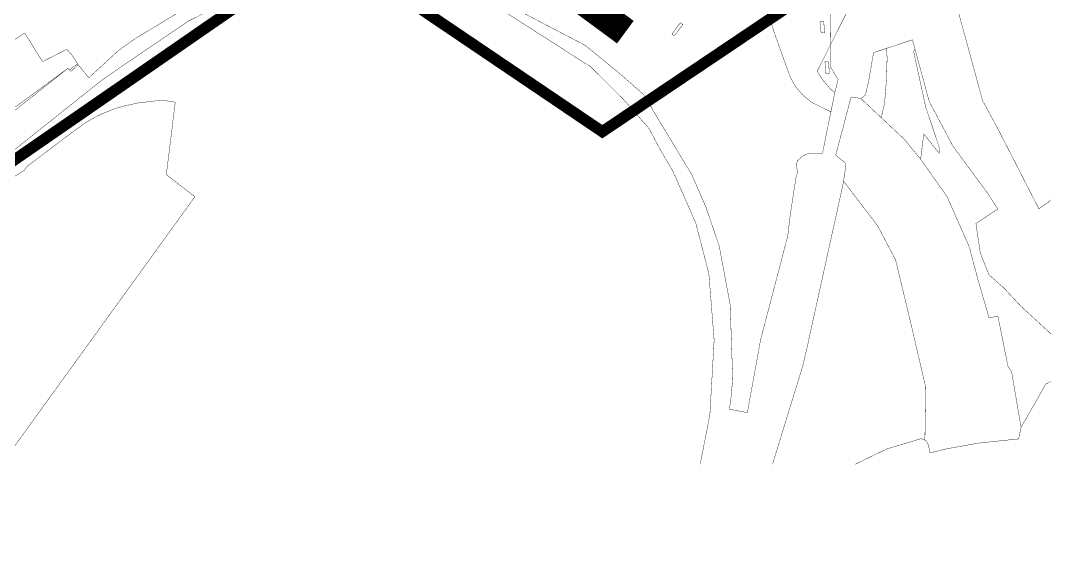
# Model space of a CAD drawing. Header units: millimetres. Extents: x 21689 to 31331, y 37531 to 43751.
# Drawn here: x 30198 to 30760, y 41448 to 41736 of the extents above; entities that cross this region are included whole.
import ezdxf

# ---------------------------------------------------------------- set-up
doc = ezdxf.new("R2010")
doc.units = ezdxf.units.MM
doc.linetypes.add('DASHEDX2', pattern=[1.5, 1, -0.5])
doc.linetypes.add('МЕЖА', pattern=[4, 1, -1, 1, -1])
doc.layers.add('0 . 11 - границы ДМ проект', color=10, linetype='МЕЖА', lineweight=0)
doc.layers.add('CONTUR', color=150, linetype='Continuous', lineweight=9)
doc.layers.add('00 Дороги', color=252, linetype='Continuous', lineweight=9, transparency=0.2)

# ---------------------------------------------------------------- blocks, each defined once
blk = doc.blocks.new('участки все')
at = {"layer": 'CONTUR', "const_width": 0.2}
for points in [[(7674.85, 3856.18), (7675.43, 3859.11), (7680.05, 3882.63), (7682.34, 3922.64), (7679.51, 3958.22), (7672.5, 3985.44), (7660.31, 4013.09), (7653.57, 4024.53), (7647.5, 4036.03), (7633.82, 4051.63), (7615.46, 4069.88), (7613.48, 4070.83), (7571.45, 4097.81)], [(7425.86, 4106.03), (7400.86, 4093.76), (7363.29, 4068.21), (7354.75, 4062.3), (7302.01, 4020.32)], [(7293.36, 4034.4), (7336.12, 4068.31), (7337.69, 4066.6), (7341.64, 4070.3), (7347.29, 4063.26), (7363.28, 4077.89), (7372.53, 4084.44), (7400.13, 4101.11)], [(7566.55, 4105.05), (7613.27, 4080.63), (7632.04, 4065.28), (7644.62, 4054.23), (7652.32, 4041.23), (7670.28, 4011.48), (7677.96, 3993.93), (7685.08, 3972.93), (7690.93, 3941.63), (7692.28, 3901.74), (7691.33, 3891.49), (7690.5, 3885.64), (7700.13, 3883.84), (7707.21, 3922.8), (7721.77, 3978.48), (7723.14, 3990.05), (7726.14, 4009.64), (7726.35, 4010.39), (7726.94, 4012.12), (7726.52, 4016.84), (7726.9, 4018.78), (7729.74, 4021.33), (7733.52, 4022.94), (7740.39, 4022.89), (7747, 4055.49), (7745.03, 4056.84), (7740.57, 4061.97), (7737.53, 4066.77), (7763.13, 4117.75)], [(7809.45, 4112.16), (7826.14, 4051.04), (7835.03, 4034.62), (7851, 4003.38), (7856.29, 3993.05), (7861.42, 3996.64), (7862.74, 3997.89)], [(7704.18, 4120.54), (7714.25, 4088.32), (7723.13, 4063.5), (7726.1, 4058.29), (7730.06, 4053.75), (7734.77, 4049.98), (7744.91, 4044.98), (7747, 4055.49), (7748.74, 4062.24), (7744.43, 4069.55), (7744.75, 4104.39)], [(7287.42, 4070.8), (7312.92, 4087.14), (7315.38, 4083.54), (7318.68, 4078.03), (7321.56, 4073.51), (7322.68, 4071.93), (7335.6, 4078.57), (7337.96, 4075.86), (7341.13, 4071.16), (7341.39, 4070.74), (7336.91, 4067.45), (7336.12, 4068.31), (7313.22, 4051.45), (7308.02, 4047.63)], [(7713.61, 3856.18), (7729.72, 3908.54), (7732.26, 3919.17), (7733.63, 3925.65), (7751.43, 4006.41), (7752.93, 4016.38), (7752.37, 4017.88), (7747.47, 4021.73), (7755.71, 4052.98), (7760.94, 4052.16), (7763.34, 4053.85), (7765.01, 4060.89), (7767.73, 4076.75), (7788.57, 4083.6), (7797.57, 4050.53), (7810.23, 4026.67), (7829.28, 4000.76), (7834.29, 3992.87), (7822.56, 3985.19), (7824.9, 3969.41), (7829.56, 3957.71), (7837.66, 3950.53), (7846.77, 3940.74), (7861.46, 3927.21), (7862.74, 3925.94)], [(7292.65, 4000.77), (7312.77, 4013.7), (7314.26, 4015.78), (7335.95, 4032.14), (7338.07, 4033.75), (7345.19, 4038.9), (7349.45, 4041.42), (7353.7, 4043.66), (7361.41, 4046.8), (7367.15, 4048.31), (7373.88, 4049.81), (7383.35, 4050.9), (7386.33, 4051.31), (7393.66, 4050.16), (7388.87, 4011.35), (7404.19, 3999.5), (7300.55, 3856.18)], [(7862.74, 3900.57), (7860.08, 3899.18), (7846.77, 3875.93), (7845.48, 3869.74), (7824.13, 3867.5), (7806.94, 3864.44), (7797.94, 3862.25), (7797.17, 3866.34), (7796.55, 3867.68), (7795.25, 3869.15), (7793.21, 3869.88), (7774.67, 3864.28), (7758, 3856.18)]]:
    blk.add_lwpolyline(points, dxfattribs=at)
for points in [[(7665.58, 4091.78), (7660.97, 4085.7), (7659.7, 4086.63), (7664.21, 4092.73), (7665.58, 4091.78)], [(7739.01, 4093.26), (7740.99, 4093.41), (7741.64, 4087.39), (7739.67, 4087.27), (7739.01, 4093.26)], [(7739.01, 4093.26), (7740.99, 4093.41), (7741.64, 4087.39), (7739.67, 4087.27), (7739.01, 4093.26)], [(7774.69, 4079.03), (7788.57, 4083.6), (7789.91, 4078.7), (7789.23, 4077.21), (7795.73, 4047.37), (7803.3, 4024.86), (7802.94, 4022.72), (7794.65, 4033.16), (7792.97, 4019.65), (7784.23, 4030.26), (7771.88, 4041.87), (7773.65, 4049.66), (7774.59, 4061.67), (7775.01, 4073.84), (7774.69, 4079.03)], [(7743.65, 4071.85), (7744.04, 4065.67), (7742.1, 4065.55), (7741.71, 4071.73), (7743.65, 4071.85)], [(7755.71, 4052.98), (7760.94, 4052.16), (7784.23, 4030.26), (7792.97, 4019.65), (7807.14, 3999.54), (7819.05, 3972.54), (7823.47, 3955.79), (7829.65, 3934.53), (7834.33, 3935.63), (7839.81, 3908.38), (7841.67, 3905.78), (7846.77, 3875.93), (7845.48, 3869.74), (7824.13, 3867.5), (7806.94, 3864.44), (7797.94, 3862.25), (7797.17, 3866.34), (7796.55, 3867.68), (7795.25, 3869.15), (7795.66, 3897.43), (7787.8, 3931.29), (7779.55, 3965.64), (7769.93, 3983.93), (7751.65, 4007.84), (7752.93, 4016.38), (7752.37, 4017.88), (7747.47, 4021.73), (7755.71, 4052.98)]]:
    blk.add_lwpolyline(points, close=True, dxfattribs=at)

msp = doc.modelspace()

# ---------------------------------------------------------------- linework, layer by layer
at = {"layer": '0 . 11 - границы ДМ проект', "color": 7, "linetype": 'DASHEDX2', "lineweight": 100, "ltscale": 9, "transparency": 33554687, "const_width": 6, "flags": 128}
msp.add_lwpolyline([(22946.73, 37638.63), (22902.58, 38352.1), (23040.31, 38403.75), (23117.29, 38401.21), (23331.14, 38342.16), (23767.92, 38429.68), (23839.74, 38479.18), (23935.86, 38610.42), (23988.4, 38646.95), (24015.49, 38690.25), (24098.85, 38777.82), (24145.03, 38828.88), (24135.93, 38857.75), (24309.79, 39159.02), (24384.58, 39142.81), (24479.69, 39275.04), (24546.54, 39209.37), (24750.01, 39350.13), (25003.88, 39639.8), (25413.16, 40107.12), (25363.28, 40286.2), (24989.23, 40491.14), (25395.28, 40838.84), (25660.56, 41058.12), (25845.24, 41208.92), (25792.92, 41266.23), (25888.27, 41383.12), (26058.63, 41521.65), (26092.2, 41658.69), (26130.83, 41752.53), (26159.07, 41742.27), (26300.9, 42104.41), (26325.34, 42112.11), (26524.48, 42049.12), (26659.52, 41994.11), (26661.3, 41997.38), (26646.24, 42050.67), (26706.46, 42026.98), (26859.65, 41970.83), (27006.59, 41919.76), (27172.98, 41911.41), (27384.06, 41951.12), (27369.53, 42033.59), (27673.24, 42086.3), (27976.36, 41979.69), (28033.35, 41963.23), (28102.86, 41962.56), (28159.54, 41928.27), (28328.6, 41835.14), (28499.53, 41807.33), (28720.17, 41761.45), (29052.46, 41622.84), (29045.52, 41606.09), (29058.02, 41600.92), (29065.19, 41619.05), (29089.18, 41611.33), (29476.61, 41567.37), (29694.11, 41552.14), (29707.83, 41609), (29818.28, 41584.5), (29941.9, 41545.71), (30079.67, 41531.57), (30099.06, 41598.9), (30133.54, 41631.15), (30187.93, 41657.25), (30321.66, 41749.67), (30401.38, 41749.67), (30509.19, 41676.74), (30617.63, 41749.67), (30608.36, 41787.7), (30599.77, 41907.5), (30613.25, 41930.65), (30611.36, 41954.39), (30596.2, 41953.51), (30593.67, 42010.25), (30597.05, 42063.37), (30605.38, 42235.81), (30665.45, 42236.17), (30657.33, 42284.13), (30610.32, 42363.4), (30625.51, 42373.52), (30633.15, 42373.02), (30649.52, 42377.68), (30654.81, 42423.45), (30716.03, 42430.23), (30760.54, 42567.65), (30765.8, 42586.36), (30791.95, 42710.49), (30846.37, 42699.4), (30866.74, 42759.78), (30939.13, 42753.23), (31030.96, 42735.49), (31057.16, 42750.28), (31131.35, 42919.39), (31178.71, 43049.99), (31223.9, 43155.77), (31261.16, 43239.22), (31200.23, 43266.25), (31159.04, 43264.62), (31092.9, 43324.59), (31030.84, 43397.77), (30974.06, 43434.01), (30837.68, 43448.49), (30812.71, 43443.57), (30797.57, 43373.26), (30670.04, 43084.43), (30627.79, 42979.09), (30572.79, 42815.93), (30581.39, 42739.2), (30580.07, 42670.05), (30572.53, 42633.02), (30553.34, 42565.66), (30547.4, 42556.65), (30525.72, 42505.25), (30514.51, 42510.11), (30479.51, 42425.86), (30461.95, 42345.38), (30464.75, 42236.14), (30403.52, 42231.72), (30362, 42222.3), (30262.37, 42221.19), (30097.98, 42200.41), (30088.95, 42269.89), (30058.49, 42273.9), (30000.91, 42267.83), (30008.93, 42181.88), (29926.02, 42170.86), (29838.04, 42159.36), (29837.12, 42151.42), (29801.62, 42150.52), (29804.08, 42118.48), (29746.29, 42112.77), (29727.01, 42117.61), (29726.77, 42121.26), (29669.99, 42116.48), (29667.12, 42186.75), (29663.62, 42276.82), (29664.83, 42334.2), (29729.67, 42336.19), (29743.29, 42425.8), (29681.45, 42426.64), (29599.85, 42422.04), (29585.29, 42460.05), (29593.55, 42547.9), (29586.23, 42640.93), (29612.42, 42670.26), (29566.57, 42703.24), (29536.55, 42712.38), (29485.13, 42721.11), (29445.22, 42718.94), (29271.87, 42704.28), (29252.91, 42692.41), (29197.95, 42673.04), (29178.85, 42668.77), (29146.59, 42665.68), (29091.04, 42663.1), (29090.12, 42694.39), (29093.43, 42735.41), (29109.46, 42731.74), (29114.94, 42754.25), (29105.61, 42762.57), (29115.3, 42813.46), (29163.59, 42900), (29195.32, 42957.41), (29200.53, 43020.6), (29169.03, 43102.91), (29094.39, 43130.16), (29034.07, 43130.54), (28931.05, 43118.37), (28819.4, 43060.11), (28798.63, 43021.64), (28799.74, 42985.88), (28707.96, 42909.03), (28686.59, 42891.68), (28665.24, 42871.73), (28655.12, 42859.97), (28647.85, 42848.5), (28636.35, 42823.08), (28630.36, 42817.18), (28632.11, 42786.97), (28651.56, 42783.79), (28691.78, 42770.28), (28688.63, 42759.99), (28685.9, 42758.4), (28674.4, 42734.05), (28670.96, 42721.95), (28465.92, 42806.49), (28422.23, 42822.02), (28375.9, 42835.07), (28353.71, 42839.03), (28334.9, 42842.59), (28324.45, 42844.67), (28310.37, 42860.64), (28285.15, 42868.53), (28273.81, 42871.97), (28249.69, 42869.4), (28186.52, 42849.62), (28159.73, 42849.83), (28118.75, 42863.99), (28094.8, 42888.25), (28084.71, 42900.92), (28068.74, 42924.62), (28025.62, 42901.74), (28004.08, 42892.7), (27951.92, 42913.21), (27851.65, 42849.79), (27793.9, 42819.52), (27766.59, 42881.7), (27711.88, 42969.56), (27682.2, 43019.56), (27636.09, 43064.5), (27679.04, 43117.9), (27700.16, 43145.1), (27730.28, 43232.44), (27705.35, 43256.96), (27691.79, 43306.56), (27688.55, 43316.07), (27675.1, 43337.74), (27671.02, 43346.91), (27667.81, 43356.54), (27665.87, 43367.34), (27665.76, 43376.05), (27664.78, 43381.05), (27419.59, 43272.56), (27422.82, 43266.23), (27362.67, 43207.3), (27358.27, 43197.8), (27315.11, 43177.13), (27276.85, 43176.61), (27257.44, 43175.75), (27253.84, 43180.5), (27248.88, 43187.03), (27238.09, 43198.06), (27218.29, 43206.98), (27213.36, 43207.6), (27202.43, 43208.96), (27239.74, 43225.54), (27236.35, 43231.88), (27229.04, 43245.51), (27224.79, 43253.43), (27207.06, 43286.52), (27191.9, 43314.8), (27189.96, 43318.43), (27109.82, 43276.33), (27075.56, 43340.35), (27088.29, 43348.01), (27054.82, 43405.39), (27040.02, 43396.59), (27025.14, 43422.1), (27004.05, 43461.84), (26932.79, 43645.55), (26914.14, 43691.8), (26899.52, 43700.46), (26872.13, 43716.99), (26742.39, 43504.78), (26736.34, 43496.67), (26723.68, 43483.84), (26681.05, 43469.92), (26667.11, 43474.54), (26618.22, 43488.58), (26621.71, 43502.66), (26587.49, 43510.32), (26573.52, 43508.91), (26527.9, 43493.77), (26492.74, 43503.26), (26478.24, 43499.38), (26452.07, 43505.41), (26442.19, 43502.58), (26426.7, 43506.38), (26416.4, 43498.79), (26374.87, 43508.45), (26369.59, 43485.73), (26357.38, 43433.16), (26343.06, 43372.1), (26343.68, 43335.85), (26278.09, 43335.37), (26275.1, 43319.34), (26179.58, 43336.15), (26136.07, 43350.43), (26129.55, 43332.91), (26114.21, 43338.65), (26048.36, 43335.77), (26042.27, 43335.96), (26041.86, 43305.06), (26039.99, 43285.4), (25993.77, 43297.06), (25935.55, 43314.57), (25864.49, 43314.71), (25836.1, 43306.44), (25791.06, 43309.44), (25778.1, 43340.97), (25720.4, 43383.9), (25692.71, 43506.7), (25567.19, 43536.12), (25552.49, 43470.45), (25520.72, 43350.23), (25464.42, 43088.88), (25450.38, 42940.35), (25403.2, 42900.12), (25517.17, 42564.61), (25324.39, 42333.51), (25231.57, 42248.42), (25084.91, 42241.32), (25004.68, 42115.84), (25034.08, 42028.82), (25232.98, 41677.08), (25331.24, 41588.66), (25222.08, 41431.42), (24497, 41147.16), (24469.6, 41188.24), (24382.78, 41181.73), (24281.81, 41064.62), (24269, 41033.06), (24267.52, 40970.79), (24345.86, 40986.54), (24396.82, 40849.9), (24260.73, 40587.7), (24122.54, 40455.83), (24175.55, 40365.15), (24087.33, 40202.95), (23882.35, 40127.13), (23799.32, 39897.89), (23757.23, 39543.04), (23644.49, 39442.48), (23258.99, 39279.22), (23188.93, 39177.24), (23155.23, 38943.77), (22794.42, 38626.82), (22640.55, 38070.59), (22681.18, 37890.91), (22868.64, 37599.25), (22946.73, 37638.63)], close=True, dxfattribs=at)
at = {"layer": '00 Дороги', "lineweight": 9, "const_width": 15}
msp.add_lwpolyline([(30226.36, 41935.14), (30236.36, 41932.54), (30416.03, 41807.79), (30521.52, 41730.08)], dxfattribs=at)

# ---------------------------------------------------------------- block references
at = {"layer": 'CONTUR'}
msp.add_blockref('участки все', (22886.75, 37642.36), dxfattribs=at)

doc.saveas('drawing.dxf')
